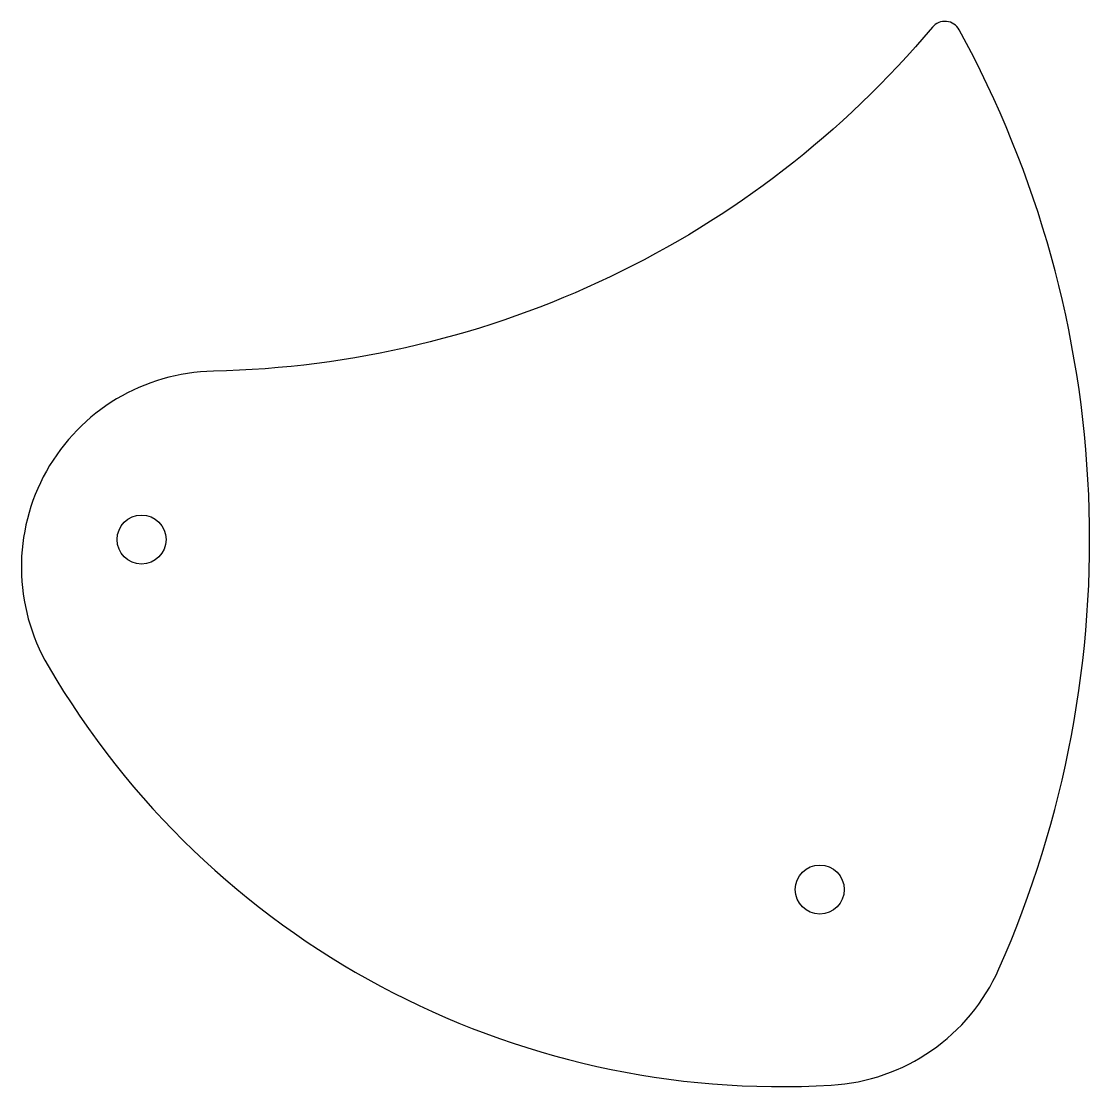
# Model space of a CAD drawing. Header units: millimetres. Extents: x -224 to 103, y -988 to -662.
import ezdxf

# ---------------------------------------------------------------- set-up
doc = ezdxf.new("R2010")
doc.units = ezdxf.units.MM

msp = doc.modelspace()

# ---------------------------------------------------------------- linework, layer by layer
msp.add_lwpolyline([(63.15, -664.39, 0.527574), (54.93, -663.57, -0.216179), (-165.25, -768.89, 0.572299), (-215.84, -859.15, 0.282406), (23.96, -987.54, 0.280934), (75.31, -951.91, 0.233428)], format="xyb", close=True)
for centre in [(-187.22, -820.46), (20.43, -927.64)]:
    msp.add_circle(centre, 7.5)

doc.saveas('drawing.dxf')
